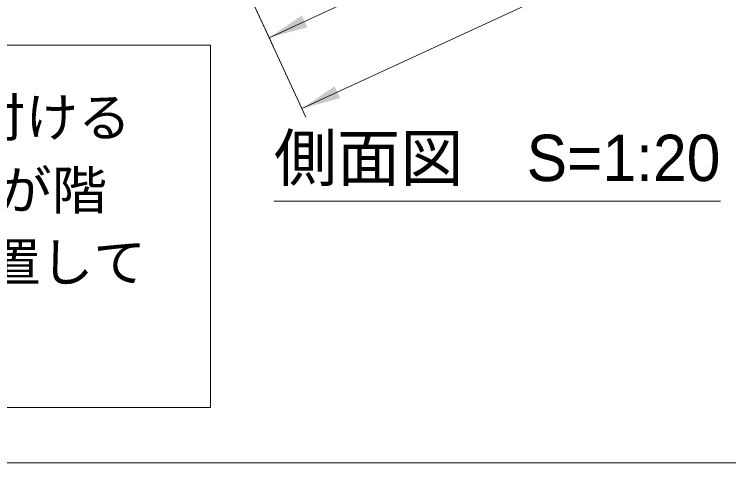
# Model space of a CAD drawing. Units: millimetres, scale not verified. Extents: x 200 to 8200, y 200 to 5740.
# Drawn here: x 1116 to 2031, y 200 to 774 of the extents above; entities that cross this region are included whole.
import ezdxf
from ezdxf.enums import TextEntityAlignment as Align

# ---------------------------------------------------------------- set-up
doc = ezdxf.new("R2010")
doc.units = ezdxf.units.MM
doc.header["$LTSCALE"] = 20
for name, color, linetype, lineweight in [('図面枠-A3', 7, 'Continuous', 20), ('寸法', 7, 'Continuous', 13), ('注記', 7, 'Continuous', 20), ('縮尺', 7, 'Continuous', 15)]:
    doc.layers.add(name, color=color, linetype=linetype, lineweight=lineweight)
doc.styles.add('ＭＳ Ｐゴシック', font='')
doc.styles.get('ＭＳ Ｐゴシック').set_extended_font_data('MS PGothic')

# ---------------------------------------------------------------- blocks, each defined once
blk = doc.blocks.new('filled_arrow')
at = {"color": 0, "linetype": 'Continuous', "lineweight": -2}
blk.add_solid([(7.5, 1.25), (0, 0), (7.5, -1.25)], dxfattribs=at)

msp = doc.modelspace()

# ---------------------------------------------------------------- linework, layer by layer
at = {"layer": '図面枠-A3'}
msp.add_lwpolyline([(200, 200), (8200, 200), (8200, 5740), (200, 5740)], close=True, dxfattribs=at)
at = {"layer": '寸法', "lineweight": 18}
for p, q in [((1484.37, 653.65), (3299.9, 1492.61)), ((1194.31, 1281.34), (1447.46, 733.53)), ((1194.31, 1281.34), (1489.41, 642.75)), ((1442.42, 744.42), (1622.87, 827.81))]:
    msp.add_line(p, q, dxfattribs=at)
at = {"layer": '注記'}
msp.add_lwpolyline([(285.58, 734.89), (1367.41, 734.89), (1367.41, 270.67), (285.58, 270.67)], close=True, dxfattribs=at)
at = {"layer": '縮尺'}
msp.add_line((1448.81, 534.89), (2021.17, 534.89), dxfattribs=at)

# ---------------------------------------------------------------- block references
at = {"layer": '寸法', "lineweight": 18, "xscale": 6.67, "yscale": 6.67, "rotation": 24.8}
for p in [(1442.42, 744.42), (1484.37, 653.65)]:
    msp.add_blockref('filled_arrow', p, dxfattribs=at)

# ---------------------------------------------------------------- texts
at = {"layer": '注記', "style": 'ＭＳ Ｐゴシック'}
for s, p in [('＊階段本体に手摺を取り付ける', (320.17, 602.97)), ('段端部から50㎜以内に設置して', (334.94, 417.27))]:
    msp.add_text(s, height=49.49, dxfattribs=at).set_placement(p, align=Align.BOTTOM_LEFT)
at = {"layer": '注記', "style": 'ＭＳ Ｐゴシック', "width": 1.05}
msp.add_text('場合は90×90の根太角材が階', height=49.49, dxfattribs=at).set_placement((334.94, 509.41), align=Align.BOTTOM_LEFT)
at = {"layer": '縮尺', "style": 'ＭＳ Ｐゴシック'}
msp.add_text('側面図\u3000S=1:20', height=59.38, dxfattribs=at).set_placement((1448.53, 543.03), align=Align.BOTTOM_LEFT)

doc.saveas('drawing.dxf')
